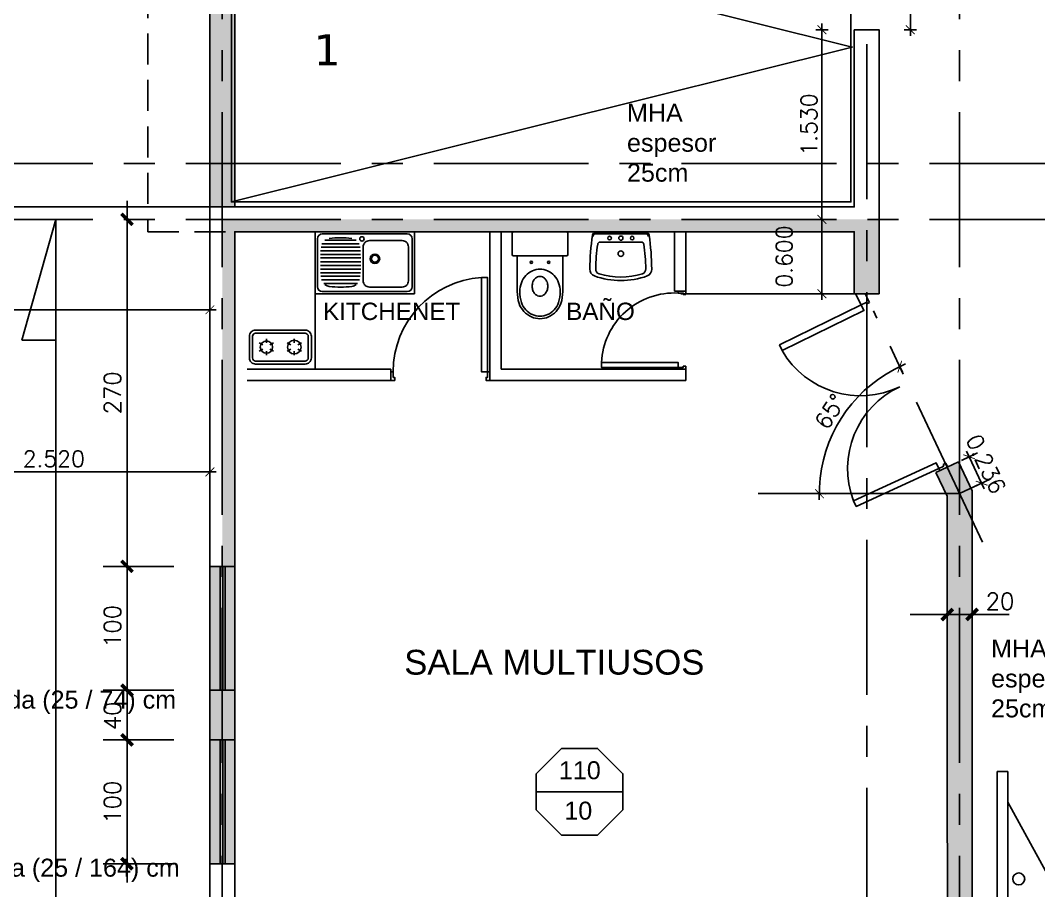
# Model space of a CAD drawing. Header units: millimetres. Extents: x 0 to 223, y -18 to 76.
# Drawn here: x 76.58 to 84.79, y 12.76 to 19.78 of the extents above; entities that cross this region are included whole.
import ezdxf

# ---------------------------------------------------------------- set-up
doc = ezdxf.new("R2010")
doc.units = ezdxf.units.MM
doc.linetypes.add('CENTER', pattern=[2, 1.25, -0.25, 0.25, -0.25])
doc.linetypes.add('HIDDEN', pattern=[0.375, 0.25, -0.125])
for name, color, linetype in [('01', 1, 'Continuous'), ('02', 2, 'Continuous'), ('03', 3, 'Continuous'), ('04', 4, 'Continuous'), ('06', 6, 'Continuous'), ('Capa1', 8, 'Continuous'), ('COTAS', 1, 'Continuous'), ('COTAS1', 2, 'Continuous'), ('Cotas2', 1, 'Continuous'), ('EJES', 1, 'CENTER'), ('GRIS', 9, 'Continuous'), ('LOSAS', 7, 'Continuous'), ('MUROS_EST', 5, 'Continuous'), ('Textos', 2, 'Continuous'), ('VIGAS_1', 2, 'Continuous')]:
    doc.layers.add(name, color=color, linetype=linetype)
doc.styles.add('Arial', font='arial.ttf')
doc.styles.add('INTERARQ', font='ROMANS.SHX')
doc.styles.add('ROMANS', font='romans.shx', dxfattribs={"height": 16.875})
doc.styles.get("Standard").update_dxf_attribs({"font": 'arial.ttf'})
doc.dimstyles.new('ESCALA_1-50', dxfattribs={"dimtxt": 0.13, "dimasz": 0.05, "dimexe": 0.18, "dimexo": 0.0625, "dimgap": 0.04, "dimtad": 1, "dimdec": 3, "dimzin": 0, "dimdsep": 46, "dimtxsty": 'INTERARQ', "dimblk": 'DIMTICK', "dimcen": 0.09, "dimse1": 1, "dimse2": 1, "dimclrd": 1, "dimclre": 1, "dimclrt": 2, "dimadec": 0, "dimazin": 0, "dimtfac": 4.5, "dimtdec": 3, "dimtofl": 0, "dimtmove": 2, "dimatfit": 3, "dimldrblk": 'DIMTICK', "dimfxl": 1, "dimtolj": 1, "dimtzin": 0, "dimarcsym": 0})
pattern_1 = [(0, (0, 0), (0, 6.985), [5.08, -1.905]), (90, (0, 0), (-6.985, 4e-16), [5.08, -1.905])]

# ---------------------------------------------------------------- blocks, each defined once
blk = doc.blocks.new('LAVPLATO')
for p, q in [((-0.383, -0.443), (-0.383, -0.057)), ((-0.343, -0.017), (0.343, -0.017)), ((0.0694, -0.0675), (0.3226, -0.0675)), ((0.383, -0.057), (0.383, -0.443)), ((0.0357, -0.1545), (0.3563, -0.1545)), ((0.0387, -0.1255), (0.3533, -0.1255)), ((0.0458, -0.0965), (0.3462, -0.0965)), ((0.0315, -0.2115), (0.3574, -0.2115)), ((0.0319, -0.2415), (0.3578, -0.2415)), ((0.0338, -0.1835), (0.3582, -0.1835)), ((0.0323, -0.2715), (0.3582, -0.2715)), ((0.0327, -0.3015), (0.3578, -0.3015)), ((0.0342, -0.3305), (0.3563, -0.3305)), ((0.0342, -0.3305), (0.3563, -0.3305)), ((0.0369, -0.3595), (0.3536, -0.3595)), ((0.0369, -0.3595), (0.3536, -0.3595)), ((0.0416, -0.3885), (0.3489, -0.3885)), ((0.343, -0.483), (-0.343, -0.483)), ((0.0586, -0.4175), (0.3319, -0.4175))]:
    blk.add_line(p, q)
blk.add_lwpolyline([(-0.4, 0), (0.4, 0), (0.4, -0.5), (-0.4, -0.5)], close=True)
blk.add_lwpolyline([(-0.302, -0.0709), (-0.037, -0.0709, -0.414214), (0.013, -0.1209), (0.013, -0.3965, -0.414214), (-0.037, -0.4465), (-0.302, -0.4465, -0.414214), (-0.352, -0.3965), (-0.352, -0.1209, -0.414214)], format="xyb", close=True)
for centre, radius in [((0.023, -0.057), 0.0175), ((-0.082, -0.2175), 0.038), ((-0.082, -0.2175), 0.0275)]:
    blk.add_circle(centre, radius)
for centre, radius, start, end in [((-0.343, -0.057), 0.04, 90, 180), ((0.196, -0.7978), 0.75, 83.02075, 96.97925), ((0.343, -0.057), 0.04, 360, 90), ((-0.343, -0.443), 0.04, 180, 270), ((0.1132, -0.3662), 0.075, 233.56948, 263.02075), ((0.1952, 0.3038), 0.75, 263.02075, 276.97925), ((0.2773, -0.3662), 0.075, 276.97925, 306.43052), ((0.343, -0.443), 0.04, 270, 360)]:
    blk.add_arc(centre, radius, start, end)
blk = doc.blocks.new('cocina_2platos')
for p, q in [((-0.17, -0.0798), (-0.1533, -0.1086)), ((-0.1033, -0.0798), (-0.12, -0.1086)), ((-0.2033, -0.1375), (-0.17, -0.1375)), ((-0.07, -0.1375), (-0.1033, -0.1375)), ((-0.17, -0.1952), (-0.1533, -0.1664)), ((-0.1033, -0.1952), (-0.12, -0.1664)), ((-0.17, -0.3048), (-0.1533, -0.3336)), ((-0.1033, -0.3048), (-0.12, -0.3336)), ((-0.2033, -0.3625), (-0.17, -0.3625)), ((-0.17, -0.4202), (-0.1533, -0.3914)), ((-0.1033, -0.4202), (-0.12, -0.3914)), ((-0.07, -0.3625), (-0.1033, -0.3625))]:
    blk.add_line(p, q)
blk.add_lwpolyline([(-0.2741, -0.45), (-0.2741, -0.05, -0.414214), (-0.2241, 0), (-0.0491, 0, -0.414214), (0.0009, -0.05), (0.0009, -0.45, -0.414214), (-0.0491, -0.5), (-0.2241, -0.5, -0.414214)], format="xyb", close=True)
at = {"color": 9}
blk.add_lwpolyline([(-0.2491, -0.45), (-0.2491, -0.05, -0.414214), (-0.2241, -0.025), (-0.0491, -0.025, -0.414214), (-0.0241, -0.05), (-0.0241, -0.45, -0.414214), (-0.0491, -0.475), (-0.2241, -0.475, -0.414214)], format="xyb", close=True, dxfattribs=at)
for centre, radius in [((-0.1366, -0.1375), 0.055), ((-0.1366, -0.3625), 0.05)]:
    blk.add_circle(centre, radius)
blk = doc.blocks.new('LAV')
for points in [[(0.022, 0.2287, 0.391789), (0, 0.2049), (0, -0.2049, 0.391789), (0.022, -0.2287, 0.034091), (0.2951, -0.2498, 0.338711), (0.3512, -0.2134, 0.172497), (0.3512, 0.2134, 0.338711), (0.2951, 0.2498, 0.034091)], [(0.0942, 0.1863, 0.391789), (0.0782, 0.1691), (0.0782, -0.1691, 0.391789), (0.0942, -0.1863, 0.034091), (0.2928, -0.2017, 0.338711), (0.3336, -0.1752, 0.152745), (0.3336, 0.1752, 0.338711), (0.2928, 0.2017, 0.034091)]]:
    blk.add_lwpolyline(points, format="xyb", close=True)
blk.add_lwpolyline([(0.0321, 0.2241, 0.391789), (0.0106, 0.2008), (0.0106, -0.2008, 0.391789), (0.0321, -0.2241)], format="xyb")
for centre, radius in [((0.0457, 0.0909), 0.0147), ((0.0457, -0.0005), 0.0172), ((0.1712, -0.0005), 0.0225), ((0.0457, -0.0919), 0.0147)]:
    blk.add_circle(centre, radius)
blk = doc.blocks.new('TICK1')
at = {"color": 2}
for points in [[(0, 0), (-1, 0)], [(0, 0), (1, 0)]]:
    blk.add_lwpolyline(points, dxfattribs=at)
at = {"color": 2, "const_width": 0.2}
blk.add_lwpolyline([(-0.3, -0.3), (0.3, 0.3)], dxfattribs=at)
blk = doc.blocks.new('DIMTICK')
at = {"color": 1}
for p, q in [((-1, 0), (1, 0)), ((0, 1), (0, -1))]:
    blk.add_line(p, q, dxfattribs=at)
at = {"color": 3, "const_width": 0.141}
blk.add_lwpolyline([(0.71, 0.71), (-0.71, -0.71)], dxfattribs=at)
blk = doc.blocks.new('*D125')
at = {"layer": 'COTAS', "color": 1, "lineweight": -2, "transparency": 16777216}
blk.add_line((83.0438, 19.6573), (83.0438, 18.2273), dxfattribs=at)
at = {"layer": 'Defpoints', "color": 0, "transparency": 16777216}
for p in [(83.4046, 19.7073), (83.0438, 18.1773), (83.4046, 18.1773)]:
    blk.add_point(p, dxfattribs=at)
at = {"layer": 'COTAS', "color": 1, "lineweight": -2, "transparency": 16777216, "xscale": 0.05, "yscale": 0.05, "zscale": 0.05}
for p, rotation in [((83.0438, 19.7073), 90), ((83.0438, 18.1773), 270)]:
    blk.add_blockref('DIMTICK', p, dxfattribs=dict(at, rotation=rotation))
at = {"layer": 'COTAS', "color": 2, "transparency": 16777216, "insert": (82.9388, 18.9423), "char_height": 0.13, "attachment_point": 5, "rotation": 90, "style": 'INTERARQ'}
blk.add_mtext('\\A1;1.530', dxfattribs=at)
blk = doc.blocks.new('*D126')
at = {"layer": 'COTAS', "color": 1, "lineweight": -2, "transparency": 16777216}
blk.add_line((83.0438, 18.1273), (83.0438, 17.6273), dxfattribs=at)
at = {"layer": 'Defpoints', "color": 0, "transparency": 16777216}
for p in [(83.4046, 18.1773), (83.0438, 17.5773), (83.3046, 17.5773)]:
    blk.add_point(p, dxfattribs=at)
at = {"layer": 'COTAS', "color": 1, "lineweight": -2, "transparency": 16777216, "xscale": 0.05, "yscale": 0.05, "zscale": 0.05}
for p, rotation in [((83.0438, 18.1773), 90), ((83.0438, 17.5773), 270)]:
    blk.add_blockref('DIMTICK', p, dxfattribs=dict(at, rotation=rotation))
at = {"layer": 'COTAS', "color": 2, "transparency": 16777216, "insert": (82.7388, 17.8773), "char_height": 0.13, "attachment_point": 5, "rotation": 90, "style": 'INTERARQ'}
blk.add_mtext('\\A1;0.600', dxfattribs=at)
blk = doc.blocks.new('*D95')
at = {"layer": 'Defpoints', "color": 0, "transparency": 16777216}
for p in [(83.4592, 17.4392), (83.3289, 16.7394), (82.5289, 15.9649), (84.1547, 15.9649), (84.34, 15.5721)]:
    blk.add_point(p, dxfattribs=at)
at = {"layer": 'GRIS', "color": 1, "lineweight": -2, "transparency": 16777216}
blk.add_arc((84.1547, 15.9649), 1.1322, 117.78611, 177.46943, dxfattribs=at)
at = {"layer": 'GRIS', "color": 1, "lineweight": -2, "transparency": 16777216, "xscale": 0.05, "yscale": 0.05, "zscale": 0.05}
for p, rotation in [((83.6717, 16.9888), 26.52082801187991), ((83.0226, 15.9649), 268.7347134070694)]:
    blk.add_blockref('DIMTICK', p, dxfattribs=dict(at, rotation=rotation))
at = {"layer": 'GRIS', "color": 2, "transparency": 16777216, "insert": (83.1098, 16.6273), "char_height": 0.13, "attachment_point": 5, "rotation": 57.62777, "style": 'INTERARQ'}
blk.add_mtext('\\A1;65°', dxfattribs=at)
blk = doc.blocks.new('*D96')
at = {"layer": 'Defpoints', "color": 0, "transparency": 16777216}
for p in [(84.1446, 16.2207), (84.3321, 16.0486), (84.2452, 16.0076)]:
    blk.add_point(p, dxfattribs=at)
at = {"layer": 'GRIS', "color": 1, "lineweight": -2, "transparency": 16777216}
blk.add_line((84.2529, 16.2165), (84.3108, 16.0938), dxfattribs=at)
at = {"layer": 'GRIS', "color": 1, "lineweight": -2, "transparency": 16777216, "xscale": 0.05, "yscale": 0.05, "zscale": 0.05}
for p, rotation in [((84.2315, 16.2617), 115.2555414190037), ((84.3321, 16.0486), 295.2555414190036)]:
    blk.add_blockref('DIMTICK', p, dxfattribs=dict(at, rotation=rotation))
at = {"layer": 'GRIS', "color": 2, "transparency": 16777216, "insert": (84.3675, 16.2034), "char_height": 0.13, "attachment_point": 5, "rotation": 295.25554, "style": 'INTERARQ'}
blk.add_mtext('\\A1;0.236', dxfattribs=at)
blk = doc.blocks.new('*D106')
at = {"layer": 'COTAS', "color": 1, "lineweight": -2, "transparency": 16777216}
blk.add_arc((84.1547, 31.0006), 1.0022, 246.74405, 267.14119, dxfattribs=at)
at = {"layer": 'Defpoints', "color": 0, "transparency": 16777216}
for p in [(84.1547, 61.0427), (84.3445, 31.3878), (83.8549, 30.0443), (83.5831, 29.8346), (84.1547, 5.547)]:
    blk.add_point(p, dxfattribs=at)
at = {"layer": 'COTAS', "color": 1, "lineweight": -2, "transparency": 16777216, "xscale": 0.05, "yscale": 0.05, "zscale": 0.05}
for p, rotation in [((83.7136, 30.1007), 155.3146385307757), ((84.1547, 29.9984), 358.5705926049848)]:
    blk.add_blockref('DIMTICK', p, dxfattribs=dict(at, rotation=rotation))
at = {"layer": 'COTAS', "color": 2, "transparency": 16777216, "insert": (83.952, 30.1266), "char_height": 0.13, "attachment_point": 5, "rotation": 346.94262, "style": 'INTERARQ'}
blk.add_mtext('\\A1;26°', dxfattribs=at)
blk = doc.blocks.new('*D85')
at = {"layer": '02', "color": 1, "lineweight": -2, "transparency": 16777216}
blk.add_line((75.6346, 16.1398), (78.0546, 16.1398), dxfattribs=at)
at = {"layer": 'Defpoints', "color": 0, "transparency": 16777216}
for p in [(75.5846, 18.2773), (78.1046, 18.2773), (78.1046, 16.1398)]:
    blk.add_point(p, dxfattribs=at)
at = {"layer": '02', "color": 1, "lineweight": -2, "transparency": 16777216, "xscale": 0.05, "yscale": 0.05, "zscale": 0.05, "rotation": 180}
blk.add_blockref('DIMTICK', (75.5846, 16.1398), dxfattribs=at)
at = {"layer": '02', "color": 1, "lineweight": -2, "transparency": 16777216, "xscale": 0.05, "yscale": 0.05, "zscale": 0.05}
blk.add_blockref('DIMTICK', (78.1046, 16.1398), dxfattribs=at)
at = {"layer": '02', "color": 2, "transparency": 16777216, "insert": (76.8446, 16.2448), "char_height": 0.13, "attachment_point": 5, "style": 'INTERARQ'}
blk.add_mtext('\\A1;2.520', dxfattribs=at)
blk = doc.blocks.new('*D129')
at = {"layer": '01', "color": 1, "lineweight": -2, "transparency": 16777216}
blk.add_line((72.9146, 17.4482), (78.0546, 17.4482), dxfattribs=at)
at = {"layer": 'Defpoints', "color": 0, "transparency": 16777216}
for p in [(72.8646, 18.2773), (78.1046, 18.2773), (78.1046, 17.4482)]:
    blk.add_point(p, dxfattribs=at)
at = {"layer": '01', "color": 1, "lineweight": -2, "transparency": 16777216, "xscale": 0.05, "yscale": 0.05, "zscale": 0.05, "rotation": 180}
blk.add_blockref('DIMTICK', (72.8646, 17.4482), dxfattribs=at)
at = {"layer": '01', "color": 1, "lineweight": -2, "transparency": 16777216, "xscale": 0.05, "yscale": 0.05, "zscale": 0.05}
blk.add_blockref('DIMTICK', (78.1046, 17.4482), dxfattribs=at)
at = {"layer": '01', "color": 2, "transparency": 16777216, "insert": (75.4846, 17.5532), "char_height": 0.13, "attachment_point": 5, "style": 'INTERARQ'}
blk.add_mtext('\\A1;5.240', dxfattribs=at)
blk = doc.blocks.new('*D132')
at = {"layer": '01', "color": 1, "lineweight": -2, "transparency": 16777216}
blk.add_line((83.7568, 20.6073), (83.7568, 19.7573), dxfattribs=at)
at = {"layer": 'Defpoints', "color": 0, "transparency": 16777216}
for p in [(83.5046, 20.6573), (83.5046, 19.7073), (83.7568, 19.7073)]:
    blk.add_point(p, dxfattribs=at)
at = {"layer": '01', "color": 1, "lineweight": -2, "transparency": 16777216, "xscale": 0.05, "yscale": 0.05, "zscale": 0.05}
for p, rotation in [((83.7568, 20.6573), 90), ((83.7568, 19.7073), 270)]:
    blk.add_blockref('DIMTICK', p, dxfattribs=dict(at, rotation=rotation))
at = {"layer": '01', "color": 2, "transparency": 16777216, "insert": (83.6518, 20.1823), "char_height": 0.13, "attachment_point": 5, "rotation": 90, "style": 'INTERARQ'}
blk.add_mtext('\\A1;0.950', dxfattribs=at)

msp = doc.modelspace()

# ---------------------------------------------------------------- hatches: boundary and pattern name
at = {"layer": 'MUROS_EST', "transparency": 33554687}
h = msp.add_hatch(color=5, dxfattribs=at)
h.dxf.hatch_style = 1
h.paths.add_polyline_path([(84.2547, 15.7529), (84.1547, 15.9649), (84.1547, 14.9889), (84.2547, 14.9889)])
h.paths.add_polyline_path([(84.2547, 15.9873), (84.2452, 16.0076), (84.1547, 15.9649), (84.2547, 15.7529)])
h.paths.add_polyline_path([(84.1547, 15.9649), (84.0442, 15.9649), (84.0547, 15.9425), (84.0547, 14.9889), (84.1547, 14.9889)])
h.paths.add_polyline_path([(78.3046, 36.5327), (78.3046, 36.7327), (78.2046, 36.7327), (78.2046, 35.6673), (78.3046, 35.6673), (78.3046, 36.1822)])
h.paths.add_polyline_path([(84.3372, 14.9939), (84.6233, 14.9939), (84.6233, 15.1964), (84.3372, 15.1964)], flags=9)
h = msp.add_hatch(color=5, dxfattribs=at)
h.dxf.hatch_style = 1
h.paths.add_polyline_path([(78.3046, 18.0773), (83.3046, 18.0773), (83.3046, 17.5773), (83.4046, 17.5773), (83.4046, 18.1773), (78.2046, 18.1773), (78.2046, 15.3773), (78.3046, 15.3773)])
h.paths.add_polyline_path([(83.5046, 18.1773), (83.4046, 18.1773), (83.4046, 17.5773), (83.5046, 17.5773)])
h.paths.add_polyline_path([(84.2547, 13.7227), (84.2547, 14.9889), (84.1547, 14.9889), (84.1547, 11.5547), (84.2547, 11.5648)])
h.paths.add_polyline_path([(84.1547, 14.9889), (84.0547, 14.9889), (84.0547, 13.7227), (84.0562, 11.5447), (84.1547, 11.5547)])
h = msp.add_hatch(dxfattribs=at)
h.set_pattern_fill('ANGLE', color=256)
h.set_pattern_definition(pattern_1)
h.paths.add_polyline_path([(78.3046, 12.9773), (78.1046, 12.9773), (78.1055, 10.7898), (79.4043, 10.9215), (79.3659, 11.0689), (78.3046, 10.9613)])
at = {"layer": 'VIGAS_1', "transparency": 33554687}
h = msp.add_hatch(color=256, dxfattribs=at)
h.dxf.hatch_style = 1
h.paths.add_polyline_path([(84.0297, 37.6473), (81.5372, 37.6473), (81.5372, 37.4473), (84.0297, 37.4473)])
h.paths.add_polyline_path([(81.5372, 37.6473), (79.4871, 37.6473), (79.4871, 37.4473), (81.5372, 37.4473)])
h.paths.add_polyline_path([(86.5396, 37.6473), (84.2797, 37.6473), (84.2797, 37.4473), (86.5396, 37.4473)])
h.paths.add_polyline_path([(90.4628, 37.6473), (86.5396, 37.6473), (86.5396, 37.4473), (90.4628, 37.4473)])
h.paths.add_polyline_path([(78.2546, 33.7473), (78.0546, 33.7473), (78.0546, 31.3225), (78.2546, 31.3225)])
h.paths.add_polyline_path([(78.3046, 31.0725), (78.1046, 31.0725), (78.1046, 28.7023), (78.3046, 28.7023)])
h.paths.add_polyline_path([(78.3046, 28.4523), (78.1046, 28.4523), (78.1046, 23.4773), (78.3046, 23.4773)])
h.paths.add_polyline_path([(90.7128, 32.7373), (90.5128, 32.7373), (90.5128, 29.0166), (90.7128, 29.0164)])
h.paths.add_polyline_path([(78.3046, 23.2773), (78.1046, 23.2773), (78.1046, 19.2739), (78.3046, 19.2739)])
h.paths.add_polyline_path([(78.3046, 19.2739), (78.1046, 19.2739), (78.1046, 18.2773), (78.3046, 18.2773)])
h.paths.add_polyline_path([(78.3046, 15.3773), (78.1046, 15.3773), (78.1046, 12.9773), (78.3046, 12.9773)])
h = msp.add_hatch(color=5, dxfattribs=at)
h.dxf.hatch_style = 1
h.paths.add_polyline_path([(80.7258, 31.3225), (78.0531, 31.3225), (78.0531, 31.0725), (80.7258, 31.0725)])
h.paths.add_polyline_path([(90.7128, 29.0164), (85.1046, 29.0223), (85.1046, 29.4503), (84.9046, 29.4503), (84.9046, 28.7723), (85.2628, 28.7723), (85.2628, 26.1803), (85.4628, 26.1803), (85.4628, 28.7723), (90.7128, 28.7723)])
h.paths.add_polyline_path([(84.1446, 16.2207), (83.9637, 16.1354), (84.0547, 15.9425), (84.0547, 13.7227), (84.0562, 11.5447), (84.2547, 11.5648), (84.2547, 13.7227), (84.2547, 15.9873)])
h = msp.add_hatch(dxfattribs=at)
h.set_pattern_fill('ANGLE', color=5)
h.set_pattern_definition(pattern_1)
h.paths.add_polyline_path([(83.5046, 19.7073), (83.3046, 19.7073), (83.3046, 18.2773), (78.1046, 18.2773), (78.1046, 15.3773), (78.3046, 15.3773), (78.3046, 18.0773), (83.3046, 18.0773), (83.3046, 17.5773), (83.5046, 17.5773)])

# ---------------------------------------------------------------- linework, layer by layer
at = {"color": 9}
for centre, radius, start, end in [((80.3456, 16.9473), 0.762, 93.80886, 180), ((81.851, 16.9963), 0.587, 86.71713, 177.46551), ((83.3543, 17.4841), 0.7299, 210.08906, 295.72649), ((83.9805, 16.1655), 0.7299, 115.07784, 200.71527)]:
    msp.add_arc(centre, radius, start, end, dxfattribs=at)
at = {"layer": '01'}
for p, q in [((75.5846, 18.2773), (78.1046, 18.2773)), ((84.4582, 11.849), (84.4582, 13.7227)), ((84.4582, 13.7227), (84.5434, 13.7227)), ((84.5434, 11.9599), (84.5434, 13.7227)), ((84.5434, 13.4735), (85.3286, 12.0395))]:
    msp.add_line(p, q, dxfattribs=at)
at = {"layer": '01', "ltscale": 0.25}
for p, q in [((76.8602, 18.1773), (76.5874, 17.2031)), ((76.8602, 10.8836), (76.8602, 18.1773)), ((76.5874, 17.2031), (76.8602, 17.2031)), ((78.1883, 15.3773), (78.1883, 14.9773)), ((78.2083, 15.3773), (78.2083, 14.9773)), ((78.2283, 15.3773), (78.2283, 14.9773)), ((78.1883, 14.9773), (78.1883, 14.5773)), ((78.2083, 14.9773), (78.2083, 14.5773)), ((78.2283, 14.9773), (78.2283, 14.5773)), ((78.1883, 14.5773), (78.1883, 14.3773)), ((78.2083, 14.5773), (78.2083, 14.3773)), ((78.2283, 14.5773), (78.2283, 14.3773)), ((78.1883, 13.9773), (78.1883, 13.5773)), ((78.2083, 13.9773), (78.2083, 13.5773)), ((78.2283, 13.9773), (78.2283, 13.5773)), ((78.1883, 13.5773), (78.1883, 13.1773)), ((78.2083, 13.5773), (78.2083, 13.1773)), ((78.2283, 13.5773), (78.2283, 13.1773)), ((78.1883, 13.1773), (78.1883, 12.9773)), ((78.2083, 13.1773), (78.2083, 12.9773)), ((78.2283, 13.1773), (78.2283, 12.9773))]:
    msp.add_line(p, q, dxfattribs=at)
at = {"layer": '01'}
msp.add_circle((84.6314, 12.8552), 0.0482, dxfattribs=at)
at = {"layer": '03'}
for p, q in [((78.1046, 15.3773), (78.1046, 14.9773)), ((78.1046, 15.3773), (78.1046, 14.3773)), ((78.3046, 15.3773), (78.3046, 14.3773)), ((78.1046, 14.5773), (78.1046, 14.1773)), ((78.1046, 13.9773), (78.1046, 12.9773)), ((78.3046, 13.9773), (78.3046, 12.9773)), ((78.1046, 13.7773), (78.1046, 13.3773)), ((78.1046, 12.9773), (78.1046, 12.5773))]:
    msp.add_line(p, q, dxfattribs=at)
at = {"layer": '06'}
for p, q in [((83.3046, 19.7073), (83.3046, 18.2773)), ((83.3046, 19.7073), (83.3046, 18.2773)), ((83.3046, 18.2773), (83.3046, 19.7073)), ((83.3046, 18.2773), (83.3046, 19.7073)), ((80.3646, 18.0773), (80.3646, 16.8773)), ((80.4546, 18.0773), (80.4546, 16.9673)), ((81.8546, 18.0773), (81.8546, 17.5973)), ((81.9446, 18.0773), (81.9446, 17.5973)), ((81.8546, 17.5973), (81.9446, 17.5973)), ((83.5046, 17.5773), (83.3046, 17.5773)), ((78.4046, 16.9673), (79.5646, 16.9673)), ((79.5646, 16.8773), (79.5646, 16.9673)), ((79.5646, 16.9473), (79.5646, 16.8773)), ((80.4546, 16.9673), (81.9446, 16.9673)), ((81.9446, 16.9673), (81.9446, 16.8773)), ((78.4046, 16.8773), (79.5646, 16.8773)), ((80.3646, 16.8773), (81.9446, 16.8773)), ((78.1046, 15.3773), (78.3046, 15.3773)), ((78.1046, 14.9773), (78.1046, 14.5773)), ((78.1046, 14.3773), (78.3046, 14.3773)), ((78.1046, 14.1773), (78.1046, 13.7773)), ((78.1046, 13.9773), (78.3046, 13.9773)), ((78.1046, 13.3773), (78.1046, 12.9773)), ((78.1046, 12.9773), (78.3046, 12.9773))]:
    msp.add_line(p, q, dxfattribs=at)
at = {"layer": 'COTAS'}
for p, q in [((83.3153, 17.5773), (83.3597, 17.4868)), ((83.3543, 17.4841), (83.3998, 17.5064)), ((83.4281, 17.5062), (83.3933, 17.5773)), ((83.3998, 17.5064), (83.4054, 17.4951)), ((83.4054, 17.4951), (83.4281, 17.5062)), ((83.4281, 17.5062), (83.4142, 17.5346))]:
    msp.add_line(p, q, dxfattribs=at)
at = {"layer": 'COTAS', "color": 2}
for p, q in [((83.9047, 14.9889), (83.7547, 14.9889)), ((84.0547, 14.9889), (84.2547, 14.9889)), ((84.4047, 14.9889), (84.5547, 14.9889))]:
    msp.add_line(p, q, dxfattribs=at)
at = {"layer": 'COTAS1', "color": 2}
for p, q in [((77.4358, 15.5273), (77.4358, 18.0273)), ((77.4358, 14.9773), (77.4358, 15.3773)), ((77.4358, 14.9773), (77.4358, 14.5273)), ((77.4358, 14.2273), (77.4358, 14.1273)), ((77.4358, 13.8273), (77.4358, 13.1273)), ((77.4358, 13.5273), (77.4358, 13.6773))]:
    msp.add_line(p, q, dxfattribs=at)
at = {"layer": 'Cotas2'}
for p, q in [((83.2671, 17.5773), (82.259, 17.5773)), ((84.1704, 16.2328), (84.3001, 16.294)), ((84.1547, 15.9649), (84.4006, 16.0809)), ((84.1547, 15.9649), (82.5289, 15.9649)), ((77.2445, 15.3773), (77.8125, 15.3773)), ((77.2445, 14.3773), (77.8125, 14.3773)), ((77.2445, 13.9773), (77.8125, 13.9773)), ((77.2445, 12.9773), (77.8125, 12.9773))]:
    msp.add_line(p, q, dxfattribs=at)
at = {"layer": 'EJES'}
for p, q in [((78.2046, 61.0427), (78.2046, 5.547)), ((84.1547, 61.0427), (84.1547, 5.8668)), ((83.4046, 29.5903), (83.4046, 5.547)), ((101.1608, 18.6273), (70.0056, 18.6273)), ((101.1608, 18.1773), (70.006, 18.1773)), ((84.34, 15.5721), (83.4592, 17.4392))]:
    msp.add_line(p, q, dxfattribs=at)
at = {"layer": 'GRIS', "linetype": 'HIDDEN'}
for p, q in [((77.6046, 28.6773), (77.6046, 18.0773)), ((77.6046, 18.0773), (78.4046, 18.0773))]:
    msp.add_line(p, q, dxfattribs=at)
at = {"layer": 'GRIS'}
for p, q in [((80.5433, 17.894), (80.5433, 18.0657)), ((80.5533, 18.0757), (80.9833, 18.0757)), ((80.9933, 18.0657), (80.9933, 17.894)), ((80.9833, 17.884), (80.5533, 17.884)), ((80.5851, 17.5958), (80.5851, 17.884)), ((80.9514, 17.5959), (80.9514, 17.884)), ((78.9546, 17.5773), (78.9546, 16.9673)), ((79.7546, 17.5773), (78.9546, 17.5773)), ((81.9046, 17.5773), (83.3046, 17.5773)), ((84.0213, 16.1982), (84.0443, 16.2088)), ((84.0266, 16.1867), (84.0213, 16.1982)), ((84.0443, 16.2088), (84.0575, 16.18)), ((84.0443, 16.2088), (84.0575, 16.18)), ((83.9805, 16.1655), (84.0266, 16.1867)), ((83.9939, 16.1507), (83.986, 16.168))]:
    msp.add_line(p, q, dxfattribs=at)
for points in [[(78.2776, 20.8178), (83.2886, 19.5678), (78.2776, 18.3178), (83.2776, 18.3178), (83.2776, 20.8178), (78.2776, 20.8178), (78.2776, 20.8178), (78.2776, 18.3178)], [(81.9446, 17.5973), (81.9446, 17.5723), (81.9246, 17.5723), (81.9246, 17.5823), (81.8846, 17.5823), (81.8846, 17.5973)], [(79.5646, 16.8773), (79.5963, 16.8773), (79.5963, 16.9026), (79.5836, 16.9026), (79.5836, 16.9473), (79.5646, 16.9473)], [(80.3646, 16.9473), (80.3456, 16.9473), (80.3456, 16.9026), (80.333, 16.9026), (80.333, 16.8773), (80.3646, 16.8773)], [(81.8846, 16.9673), (81.8846, 16.9823), (81.9246, 16.9823), (81.9246, 16.9923), (81.9446, 16.9923), (81.9446, 16.9673)]]:
    msp.add_lwpolyline(points, dxfattribs=at)
for points in [[(80.7683, 17.776, 0.106666), (80.7072, 17.7628, 0.10151), (80.6535, 17.7239, 0.094979), (80.618, 17.6662, 0.090825), (80.6051, 17.5959, 0.071105), (80.618, 17.5055, 0.094979), (80.6535, 17.4478, 0.10151), (80.7072, 17.4088, 0.106666), (80.7683, 17.3956, 0.106666), (80.8293, 17.4088, 0.10151), (80.883, 17.4478, 0.094979), (80.9185, 17.5055, 0.071105), (80.9314, 17.5959, 0.090825), (80.9185, 17.6662, 0.094979), (80.883, 17.7239, 0.10151), (80.8293, 17.7628, 0.106666)], [(80.7683, 17.7176, 0.106666), (80.7485, 17.7133, 0.10151), (80.7273, 17.698, 0.094979), (80.7115, 17.6723, 0.090825), (80.7051, 17.6374, 0.090825), (80.7115, 17.6026, 0.094979), (80.7273, 17.5769, 0.10151), (80.7485, 17.5616, 0.106666), (80.7683, 17.5573, 0.106666), (80.7881, 17.5616, 0.10151), (80.8092, 17.5769, 0.094979), (80.825, 17.6026, 0.090825), (80.8314, 17.6374, 0.090825), (80.825, 17.6723, 0.094979), (80.8092, 17.698, 0.10151), (80.7881, 17.7133, 0.106666)]]:
    msp.add_lwpolyline(points, format="xyb", close=True, dxfattribs=at)
for points in [[(80.3456, 16.9473), (80.295, 16.9473), (80.295, 17.7076), (80.3457, 17.7076)], [(83.3597, 17.4868), (83.382, 17.4413), (82.7228, 17.1182), (82.7012, 17.164)], [(81.8846, 16.9823), (81.8846, 17.0223), (81.2646, 17.0223), (81.2646, 16.9823)], [(83.986, 16.168), (83.9648, 16.214), (83.2978, 15.9073), (83.3197, 15.8616)]]:
    msp.add_lwpolyline(points, close=True, dxfattribs=at)
for centre in [(80.6983, 17.8308), (80.8383, 17.8308)]:
    msp.add_circle(centre, 0.00867, dxfattribs=at)
for centre, radius, start, end in [((80.5533, 18.0657), 0.01, 90, 180), ((80.9833, 18.0657), 0.01, 360, 90), ((80.5533, 17.894), 0.01, 180, 270), ((80.9833, 17.894), 0.01, 270, 360), ((80.9263, 17.5957), 0.3412, 179.9849, 196.57372), ((80.6102, 17.5957), 0.3412, 343.42628, 0.02475), ((80.7863, 17.5693), 0.2, 200.75866, 222.46105), ((80.7753, 17.5592), 0.1851, 222.46105, 245.64601), ((80.7612, 17.5592), 0.1851, 294.35399, 317.53895), ((80.7502, 17.5693), 0.2, 317.53895, 339.24134), ((80.7683, 17.5436), 0.168, 245.64601, 270), ((80.7683, 17.5436), 0.168, 270, 294.35399)]:
    msp.add_arc(centre, radius, start, end, dxfattribs=at)
at = {"layer": 'LOSAS'}
msp.add_line((80.7379, 13.5585), (81.4379, 13.5585), dxfattribs=at)
msp.add_lwpolyline([(80.7379, 13.4135), (80.9429, 13.2085), (81.2328, 13.2085), (81.4379, 13.4135), (81.4379, 13.7034), (81.2328, 13.9085), (80.9429, 13.9085), (80.7379, 13.7034)], close=True, dxfattribs=at)
at = {"layer": 'MUROS_EST'}
for p, q in [((83.3046, 19.7073), (83.3046, 18.2773)), ((83.5046, 17.5773), (83.5046, 19.7073)), ((83.3046, 18.2773), (78.1046, 18.2773)), ((78.1046, 18.2773), (78.1046, 15.3773)), ((78.1046, 18.0773), (78.1046, 15.3773)), ((78.3046, 18.0773), (83.3046, 18.0773)), ((78.3046, 18.0773), (78.3046, 15.3773)), ((83.3046, 18.0773), (83.3046, 17.5773)), ((83.3046, 17.5773), (83.5046, 17.5773)), ((83.9637, 16.1354), (84.1446, 16.2207)), ((84.1446, 16.2207), (84.2547, 15.9873)), ((83.9637, 16.1354), (84.0547, 15.9425)), ((84.0547, 13.7227), (84.0547, 15.9425)), ((84.2547, 13.7227), (84.2547, 15.9873)), ((78.1046, 15.3773), (78.3046, 15.3773)), ((84.0547, 13.7227), (84.0562, 11.5447)), ((84.2547, 13.7227), (84.2547, 11.5648))]:
    msp.add_line(p, q, dxfattribs=at)
for points in [[(83.3046, 19.7073), (83.5046, 19.7073), (83.5046, 17.5773), (83.3046, 17.5773), (83.3046, 18.0773), (78.3046, 18.0773), (78.3046, 15.3773), (78.1046, 15.3773), (78.1046, 18.2773), (83.3046, 18.2773), (83.3046, 19.7073)], [(83.3046, 19.7073), (83.5046, 19.7073)], [(78.1046, 12.9773), (78.1055, 10.7898)], [(78.3046, 12.9773), (78.3046, 10.9613)]]:
    msp.add_lwpolyline(points, dxfattribs=at)
at = {"layer": 'VIGAS_1'}
for p, q in [((78.1046, 18.2773), (78.1046, 23.2773)), ((78.3046, 18.2773), (78.3046, 23.2773))]:
    msp.add_line(p, q, dxfattribs=at)
msp.add_lwpolyline([(78.3046, 15.3773), (78.1046, 15.3773), (78.1046, 12.9773), (78.3046, 12.9773), (78.3046, 15.3773)], dxfattribs=at)

# ---------------------------------------------------------------- block references
at = {"layer": 'COTAS', "color": 2, "xscale": 0.1500000000000909, "yscale": 0.1500000000000909, "zscale": 0.1500000000000909}
msp.add_blockref('TICK1', (84.0547, 14.9889), dxfattribs=at)
at = {"layer": 'COTAS', "color": 2, "xscale": 0.1500000000000909, "yscale": 0.1500000000000909, "zscale": 0.1500000000000909, "rotation": 180}
msp.add_blockref('TICK1', (84.2547, 14.9889), dxfattribs=at)
at = {"layer": 'COTAS1', "color": 2, "xscale": 0.1500000000000909, "yscale": 0.1500000000000909, "zscale": 0.1500000000000909}
for p, rotation in [((77.4358, 18.1773), 90), ((77.4358, 15.3773), 270), ((77.4358, 14.3773), 90), ((77.4358, 13.9773), 90), ((77.4358, 12.9773), 90)]:
    msp.add_blockref('TICK1', p, dxfattribs=dict(at, rotation=rotation))
at = {"layer": 'GRIS', "xscale": -1}
msp.add_blockref('LAVPLATO', (79.3546, 18.0773), dxfattribs=at)
at = {"layer": 'GRIS', "xscale": -1, "rotation": 90.00000000026051}
msp.add_blockref('LAV', (81.4202, 18.0717), dxfattribs=at)
at = {"layer": 'GRIS', "rotation": 270}
msp.add_blockref('cocina_2platos', (78.9231, 17.0104), dxfattribs=at)

# ---------------------------------------------------------------- texts
at = {"layer": '04', "style": 'Arial'}
msp.add_text('SALA MULTIUSOS', height=0.2, dxfattribs=at).set_placement((79.6728, 14.5038))
at = {"layer": 'Capa1', "char_height": 0.144975, "attachment_point": 1}
for s, width, heights, insert in [('MHA espesor 25cm', 1.208581, [0], (81.4704, 19.1101)), ('MHA espesor 25cm', 1.208581, [0], (84.4084, 14.7871)), ('Viga invertida (25 / 74) cm', 2.767896, [0.2432], (75.4684, 14.3743)), ('Viga invertida (25 / 164) cm', 2.767896, [0.2432], (75.3846, 13.0184))]:
    msp.add_mtext_dynamic_manual_height_columns(s, width=width, gutter_width=0.7249, heights=heights, dxfattribs=dict(at, insert=insert))
at = {"layer": 'COTAS', "color": 3, "insert": (84.4803, 15.0952), "char_height": 0.135, "attachment_point": 5, "style": 'ROMANS'}
msp.add_mtext('\\A1;20', dxfattribs=at)
at = {"layer": 'COTAS1', "color": 3, "char_height": 0.135, "attachment_point": 5, "rotation": 90, "style": 'ROMANS'}
for s, insert in [('\\A1;270', (77.3183, 16.7773)), ('\\A1;100', (77.3183, 14.8931)), ('\\A1;40', (77.3183, 14.1707)), ('\\A1;100', (77.3183, 13.4741))]:
    msp.add_mtext(s, dxfattribs=dict(at, insert=insert))
at = {"layer": 'LOSAS'}
for s, p in [('110', (80.9209, 13.6596)), ('10', (80.9646, 13.3335))]:
    msp.add_text(s, height=0.14497, dxfattribs=at).set_placement(p)
at = {"layer": 'Textos', "insert": (78.9423, 19.6707), "char_height": 0.25, "width": 0.677449, "attachment_point": 1, "rotation": 359.74864}
msp.add_mtext('{\\fVerdana|b0|i0|c0|p34;1}', dxfattribs=at)
at = {"layer": 'Textos', "char_height": 0.14, "width": 1.997426, "attachment_point": 5, "style": 'Arial'}
for s, insert in [('KITCHENET', (79.5717, 17.4344)), ('BAÑO', (81.2565, 17.4344))]:
    msp.add_mtext(s, dxfattribs=dict(at, insert=insert))

# ---------------------------------------------------------------- dimensions: what is measured, and where the dimension line sits
at = {"layer": '01'}
dim = msp.add_linear_dim(base=(83.7568, 19.7073), p1=(83.5046, 20.6573), p2=(83.5046, 19.7073), angle=90, dimstyle='ESCALA_1-50', dxfattribs=at)
dim.commit()
dim.dimension.update_dxf_attribs({"geometry": '*D132', "text_midpoint": (83.6518, 20.1823)})
dim = msp.add_linear_dim(base=(78.1046, 17.4482), p1=(72.8646, 18.2773), p2=(78.1046, 18.2773), dimstyle='ESCALA_1-50', dxfattribs=at)
dim.commit()
dim.dimension.update_dxf_attribs({"geometry": '*D129', "text_midpoint": (75.4846, 17.5532)})
at = {"layer": '02'}
dim = msp.add_linear_dim(base=(78.1046, 16.1398), p1=(75.5846, 18.2773), p2=(78.1046, 18.2773), dimstyle='ESCALA_1-50', override={"dimtxt": 0.13}, dxfattribs=at)
dim.commit()
dim.dimension.update_dxf_attribs({"geometry": '*D85', "text_midpoint": (76.8446, 16.2448)})
at = {"layer": 'COTAS'}
dim = msp.add_angular_dim_2l(base=(83.8549, 30.0443), line1=((84.1547, 61.0427), (84.1547, 5.547)), line2=((83.5831, 29.8346), (84.3445, 31.3878)), dimstyle='ESCALA_1-50', dxfattribs=at)
dim.commit()
dim.dimension.update_dxf_attribs({"geometry": '*D106', "text_midpoint": (83.952, 30.1266)})
for base, p1, p2, picture, middle in [((83.0438, 18.1773), (83.4046, 19.7073), (83.4046, 18.1773), '*D125', (82.9388, 18.9423)), ((83.0438, 17.5773), (83.4046, 18.1773), (83.3046, 17.5773), '*D126', (82.7388, 17.8773))]:
    dim = msp.add_linear_dim(base=base, p1=p1, p2=p2, angle=90, dimstyle='ESCALA_1-50', dxfattribs=at)
    dim.commit()
    dim.dimension.update_dxf_attribs({"geometry": picture, "text_midpoint": middle})
at = {"layer": 'GRIS'}
dim = msp.add_angular_dim_2l(base=(83.3289, 16.7394), line1=((84.34, 15.5721), (83.4592, 17.4392)), line2=((84.1547, 15.9649), (82.5289, 15.9649)), dimstyle='ESCALA_1-50', dxfattribs=at)
dim.commit()
dim.dimension.update_dxf_attribs({"geometry": '*D95', "text_midpoint": (83.1098, 16.6273)})
dim = msp.add_linear_dim(base=(84.3321, 16.0486), p1=(84.1446, 16.2207), p2=(84.2452, 16.0076), angle=295.25554, dimstyle='ESCALA_1-50', override={"dimdec": 3}, dxfattribs=at)
dim.commit()
dim.dimension.update_dxf_attribs({"geometry": '*D96', "text_midpoint": (84.3675, 16.2034), "dimtype": 161})

doc.saveas('drawing.dxf')
